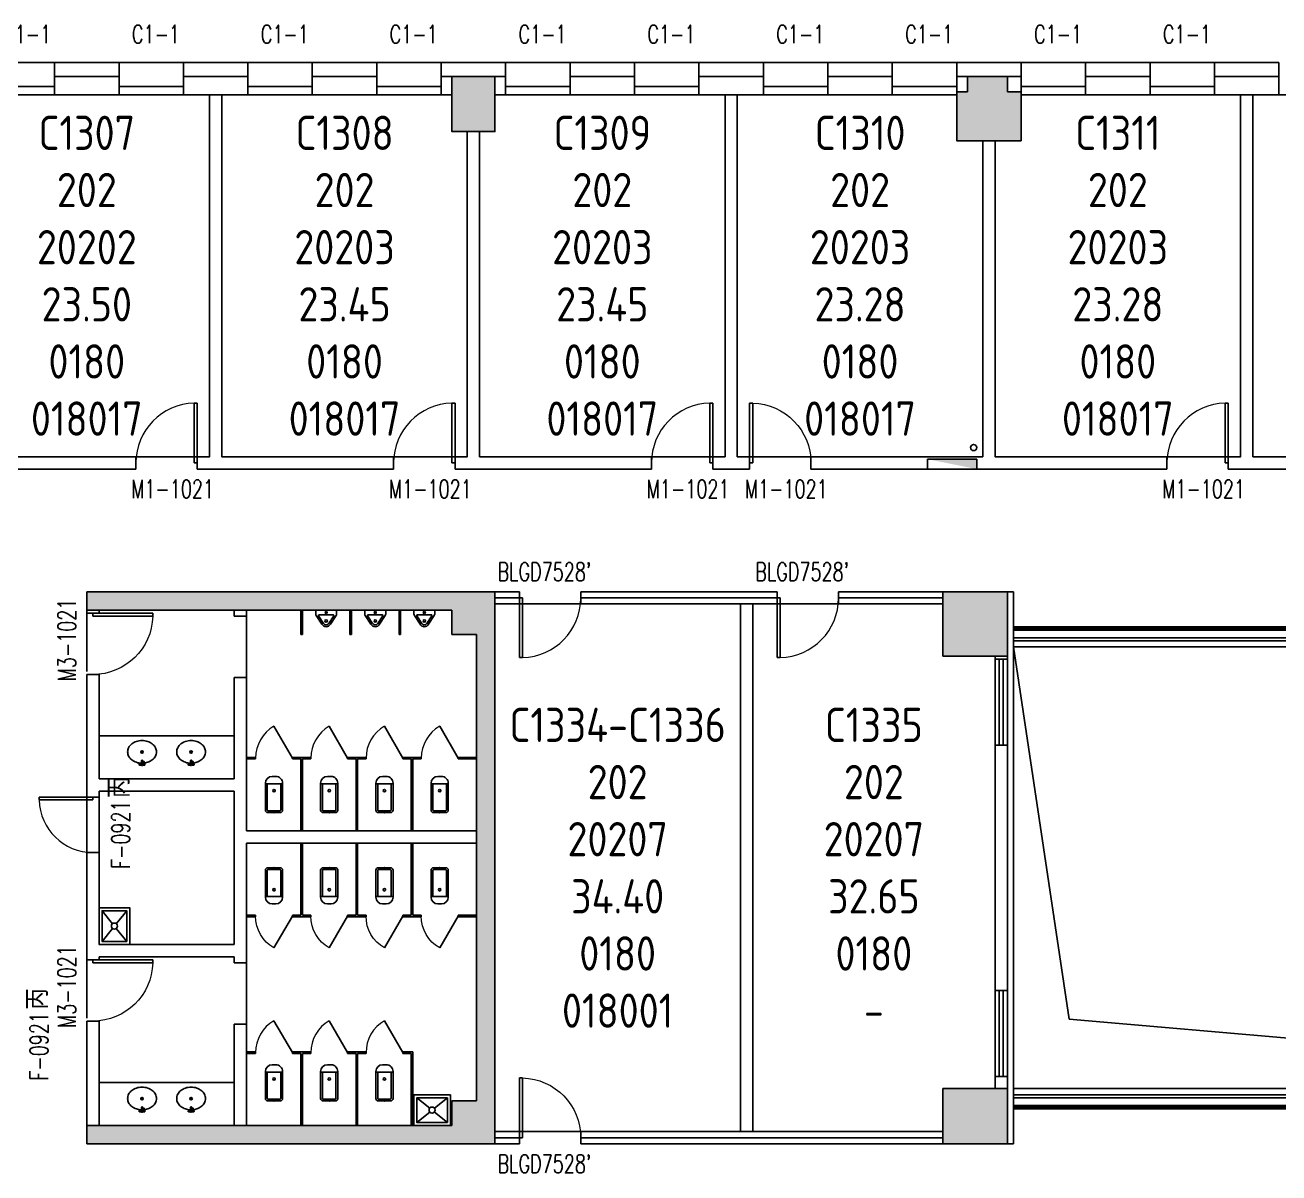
# Model space of a CAD drawing. Extents: x 1914783 to 1990581, y 313528 to 416301.
# Drawn here: x 1942239 to 1962669, y 324391 to 343101 of the extents above; entities that cross this region are included whole.
import ezdxf

# ---------------------------------------------------------------- set-up
doc = ezdxf.new("R2010")
doc.units = 0
doc.header["$LTSCALE"] = 1000
doc.header["$MEASUREMENT"] = 0
doc.linetypes.add('DASH', pattern=[0.35, 0.25, -0.1])
for name, color, linetype in [('body', 30, 'Continuous'), ('RM$', 5, 'Continuous'), ('RM$TXT', 5, 'Continuous'), ('消防', 222, 'Continuous')]:
    doc.layers.add(name, color=color, linetype=linetype)
doc.styles.add('_TCH_WINDOW', font='txt.shx', dxfattribs={"height": 3.5, "bigfont": 'hztxt.shx'})
doc.styles.get("Standard").update_dxf_attribs({"font": 'gbenor.shx', "bigfont": 'gbcbig.shx'})

# ---------------------------------------------------------------- blocks, each defined once
blk = doc.blocks.new('cde')
at = {"layer": '消防'}
blk.add_hatch(color=256, dxfattribs=at).paths.add_polyline_path([(-873426.7166632321, -271674.3896962288), (-874226.7166632321, -271674.3896962288), (-873426.7166632321, -271834.3896962288)])
blk.add_lwpolyline([(-874226.7166632321, -271674.3896962288), (-873426.7166632321, -271674.3896962288), (-873426.7166632321, -271834.3896962288), (-874226.7166632321, -271834.3896962288)], close=True, dxfattribs=at)
blk = doc.blocks.new('$WINLIB2D$00000004')
for p, q in [((-0.5, 0.5), (0.5, 0.5)), ((-0.5, 0.2405796575893152), (0.5, 0.2405796575893152)), ((-0.4999999999999999, -0.5), (0.5, -0.5))]:
    blk.add_line(p, q)
blk = doc.blocks.new('$DorLib2D$00000001')
for p, q in [((0.45, 0.9750000000000001), (0.5000000000000002, 0.9750000000000001)), ((0.45, 0), (0.45, 0.9750000000000001)), ((0.5, 0), (0.5, 0.9750000000000001)), ((0.5, 0), (0.45, 0))]:
    blk.add_line(p, q)
at = {"lineweight": 13}
blk.add_arc((0.475, 0), 0.975, 91.4692835813538, 180, dxfattribs=at)
blk = doc.blocks.new('$TCHSYS$WIN2D')
for p, q in [((-0.5, 0.5), (0.5, 0.5)), ((0.5, 0.1666666666666666), (-0.5, 0.1666666666666666)), ((0.5, -0.1666666666666667), (-0.5, -0.1666666666666667)), ((-0.4999999999999999, -0.5), (0.5, -0.5))]:
    blk.add_line(p, q)
blk = doc.blocks.new('$lvtry$00000221')
for p, q in [((-170, 0, 1.00000000000001e-08), (170, -3.637978807091713e-12, 1.00000000000001e-08)), ((-170, -61.14835470659455, 1.00000000000001e-08), (-170, 0, 1.00000000000001e-08)), ((-161.8924622367413, -88.44343865486735, 1.00000000000001e-08), (-69.28203202271834, -230.5818163137155, 1.00000000000001e-08)), ((-124.1736286101077, -91.45901678963855, 1.00000000000001e-08), (-43.30126991269935, -215.5818163076256, 1.00000000000001e-08)), ((-115.7951361627565, -76, 1.00000000000001e-08), (115.7951365941481, -76, 1.00000000000001e-08)), ((43.301270463322, -215.5818162915166, 1.00000000000001e-08), (124.1736290448607, -91.45901678449081, 1.00000000000001e-08)), ((69.28203258278518, -230.5818162812357, 1.00000000000001e-08), (161.8924622535633, -88.44343926462534, 1.00000000000001e-08)), ((170, -61.14835534217491, 1.00000000000001e-08), (170, -3.637978807091713e-12, 1.00000000000001e-08))]:
    blk.add_line(p, q)
for centre, radius in [((2.156957634724677e-07, -176.9798452330579, 1e-08), 20), ((0, -38, 1.00000000000001e-08), 17.66628609890358)]:
    blk.add_circle(centre, radius)
for centre, radius, start, end in [((-120, -61.14835470659455, 1.00000000000001e-08), 50, 180, 213.0863027744521), ((-115.7951361627565, -86, 1.00000000000001e-08), 10, 90, 213.0863027744521), ((115.7951365941481, -86, 1.00000000000001e-08), 10, 326.9136972608397, 90), ((120, -61.14835534217491, 1.00000000000001e-08), 50, 326.9136972608397, 0), ((2.706583472900093e-07, -190.5818162974756, 1.00000000000001e-08), 80.00000000000118, 210.0000000135458, 330.0000000132417), ((2.706583472900093e-07, -190.5818163002696, 1.00000000000001e-08), 49.99999999860439, 210.0000000102977, 330.00000001059)]:
    blk.add_arc(centre, radius, start, end)
blk.add_point((0, -38, 1.00000000000001e-08))
blk = doc.blocks.new('$lvtry$00000201')
for p, q in [((-139.7834388052433, -40.0000000100008, 1e-08), (-139.7834388052433, -479.6564289897615, 1e-08)), ((-109.7834388052506, -40.0000000100008, 1e-08), (-109.7834388052433, -469.6564289897615, 1e-08)), ((99.78343880524335, -1.000080374069512e-08, 1e-08), (-99.78343880524335, -1.000080374069512e-08, 1e-08)), ((99.78343880524335, -30.0000000100008, 1e-08), (-99.78343880524335, -30.0000000100008, 1e-08)), ((109.7834388052361, -469.6564289897615, 1e-08), (109.7834388052361, -40.0000000100008, 1e-08)), ((139.7834388052361, -479.6564289897615, 1e-08), (139.7834388052433, -40.0000000100008, 1e-08)), ((139.7834388052361, -469.6564289897615, 1e-08), (-139.7834388052433, -469.6564289897615, 1e-08)), ((-29.78343880524335, -589.6564289897615, 1e-08), (29.78343880523607, -589.6564289897615, 1e-08))]:
    blk.add_line(p, q)
blk.add_circle((0, -358.6146012114659, 1e-08), 20)
for centre, radius, start, end in [((-99.78343880524335, -40.0000000100008, 1e-08), 40, 90, 180), ((-99.78343880525063, -40.0000000100008, 1e-08), 10, 90, 180), ((99.78343880523607, -40.0000000100008, 1e-08), 40, 0, 90), ((99.78343880523607, -40.0000000100008, 1e-08), 10, 0, 90), ((-29.78343880524335, -479.6564289897615, 1e-08), 110, 180, 270), ((29.78343880523607, -479.6564289897615, 1e-08), 110, 270, 0)]:
    blk.add_arc(centre, radius, start, end)
blk.add_point((0, 0))
blk = doc.blocks.new('$TCHSYS$APDOOR2D')
blk.add_line((0.5, 0), (9.094947017729283e-16, 0.8660254037844392))
at = {"lineweight": 13}
blk.add_arc((0.5, 0), 1, 120, 180, dxfattribs=at)
blk = doc.blocks.new('$lvtry$00000194')
for p, q in [((-16.69233925083245, -26.52828659578518, 1e-08), (-16.69233925083245, -16.69233926081506, 1e-08)), ((16.69233925080334, -26.52828659578518, 1e-08), (16.69233925080334, -16.69233926081506, 1e-08))]:
    blk.add_line(p, q)
at = {"elevation": 1e-08}
blk.add_lwpolyline([(13.72152649859345, -39.03689486999792, -0.06737355819839203), (92.26126355512679, -53.38288950382048, -0.08815154047699353), (166.1700935788249, -92.90564140197239, -0.1052687078231532), (218.0973696844812, -155.2963535393974, -0.1216849278553274), (235, -223.7203959214821, -0.121684927855334), (218.0973696844885, -292.1444383035814, -0.1052687078231275), (166.1700935788467, -354.5351504409991, -0.08815154047698223), (92.26126355514862, -394.057902339162, -0.07896630954085203), (7.275957614183426e-12, -408.7203959214967, -0.07896630954085819), (-92.26126355513406, -394.0579023391729, -0.08815154047700312), (-166.1700935788322, -354.535150441021, -0.1052687078231533), (-218.0973696844885, -292.144438303596, -0.1216849278553274), (-235, -223.7203959215112, -0.1216849278553497), (-218.0973696844958, -155.2963535394192, -0.1052687078231637), (-166.170093578854, -92.90564140199422, -0.08815154047699322), (-92.26126355514862, -53.38288950383139, -0.05993496726570368), (-22.52397154361825, -39.57398654198914, -0.05993496726570368)], format="xyb", dxfattribs=at)
for centre, radius in [((-7.275957614183426e-12, -221.4316481974711, 1e-08), 20), ((-1.455191522836685e-11, -26.52828659578518, 1e-08), 16.69233925081608), ((-7.275957614183426e-12, -221.4316481974711, 1e-08), 15)]:
    blk.add_circle(centre, radius)
for centre, radius, start, end in [((-40.18135723996966, -17.32147236583114, 1e-08), 10.06450358181337, 106.6095606707905, 258.1648168314234), ((-64.2878101370734, 250.1618107285321, 1e-08), 258.7112282179222, 274.7069152505645, 282.3731635936319), ((-74.62124779871374, -196.6875086797954, 1e-08), 172.5795059260873, 71.36004855192897, 79.18732016849276), ((-28.90521497542795, -63.30408876373258, 1e-08), 6.774339234079719, 155.3439801166094, 308.3224154564381), ((-170.98009125526, 35.25583087861014, 1e-08), 166.2489730946692, 324.8410728659358, 338.1337180303948), ((-170.98009125526, 35.25583087861014, 1e-08), 169.652629299969, 324.8410728659358, 331.3523341770557), ((-28.90521497542795, -63.30408876373258, 1e-08), 3.370683028779979, 155.3439801166094, 308.3224154564381), ((100.4320496943401, -178.0699382033345, 1e-08), 169.6526292999691, 132.31406139628, 138.8253227074418), ((100.4320496943401, -178.0699382033345, 1e-08), 166.2489730946693, 125.5326775435753, 138.8253227074418), ((-12.26054571814893, -42.12725045696425, 1e-08), 10.59940537502004, 201.8923753688994, 261.7740202046142), ((-1.455191522836685e-11, -16.69233926081506, 1e-08), 16.69233925081608, 0, 180), ((-381.0866100194544, -98.94153783039656, 1e-08), 372.2172360846195, 2.398242787226626, 6.762688832811939), ((-1.455191522836685e-11, -79.69124362275761, 1e-08), 9.902517937004529, 201.7836930227817, 338.2163069772183), ((64.28781013704429, 250.1618107285321, 1e-08), 258.7112282179222, 257.626836406368, 265.2930847494355), ((381.0866100194253, -98.94153783036745, 1e-08), 372.2172360846195, 170.1008309111423, 177.6017572127734), ((74.62124779877195, -196.6875086797954, 1e-08), 172.5795059260873, 100.8126798315072, 110.4190736218762), ((40.18135723994055, -17.32147236583114, 1e-08), 10.06450358181337, 281.8351831685765, 73.39043932920947)]:
    blk.add_arc(centre, radius, start, end)
blk.add_point((-1.455191522836685e-11, -16.69233926081506, 1e-08))
blk = doc.blocks.new('$lvtry$00000012')
for p, q in [((-250, -50, 1e-08), (-39.04344047215272, -218.7652476222793, 1e-08)), ((39.04344047215272, -218.7652476222793, 1e-08), (250, -50, 1e-08)), ((-250, -450, 1e-08), (-39.04344047215272, -281.2347523777207, 1e-08)), ((39.04344047215272, -281.2347523777244, 1e-08), (250, -450, 1e-08))]:
    blk.add_line(p, q)
at = {"elevation": 1e-08}
for points in [[(300, -500), (300, 0), (-300, 0), (-300, -500)], [(250, -450), (250, -50), (-250, -50), (-250, -450)]]:
    blk.add_lwpolyline(points, close=True, dxfattribs=at)
blk.add_circle((0, -250, 1e-08), 50)

msp = doc.modelspace()

# ---------------------------------------------------------------- hatches: boundary and pattern name
at = {"layer": 'body'}
for points in [[(1949194.367475122, 341364.4989116406), (1949894.367475122, 341364.4989116406), (1949894.367475156, 342264.5067237625), (1949194.367475156, 342264.5067237625)], [(1957419.367475195, 342014.5223495554), (1957419.367475156, 341214.5223495554), (1958469.367475156, 341214.5223495554), (1958469.367475117, 342014.5223495554), (1958244.367475156, 342014.5223495554), (1958244.367475156, 342264.5223495554), (1957594.367475156, 342264.5067238105), (1957594.367475156, 342014.5223495554)], [(1943244.367475146, 333564.5067239243), (1945844.367475133, 333564.5067239344), (1945844.367475132, 333864.5067239344), (1943244.367475146, 333864.5067239259)], [(1949194.367475135, 333564.5067239473), (1949194.367475135, 333864.5067239473), (1945844.367475132, 333864.5067239344), (1945844.367475133, 333564.5067239344)], [(1949194.367475135, 333164.5028176074), (1949894.367475135, 333164.5028176074), (1949894.367475135, 333864.5067238582), (1949194.367475135, 333864.5067238582)], [(1957194.367475138, 332814.5223495645), (1958244.367475156, 332814.5223495645), (1958244.367475156, 333864.5067238107), (1957194.367475138, 333864.5067238107)], [(1949894.367475135, 333164.5028176074), (1949594.367475155, 333164.5028176074), (1949594.367475155, 329864.5067239995), (1949894.367475155, 329864.5067239995)], [(1949594.367475155, 325564.5028176074), (1949894.367475155, 325564.5028176074), (1949894.367475155, 329864.5067239995), (1949594.367475155, 329864.5067239995)], [(1957194.367475138, 324864.5067238107), (1958244.367475156, 324864.5067238107), (1958244.367475156, 325764.5223495679), (1957194.367475138, 325764.5223495679)], [(1949194.367475135, 324864.5067238582), (1949894.367475135, 324864.5067238582), (1949894.367475135, 325564.5028176074), (1949194.367475135, 325564.5028176074)], [(1945844.367475129, 324864.5067238557), (1945844.367475129, 325164.5067238557), (1943244.367475147, 325164.5067238574), (1943244.367475147, 324864.5067238554)], [(1949194.367475135, 324864.5067238582), (1949194.367475135, 325164.5067238545), (1945844.367475129, 325164.5067238557), (1945844.367475129, 324864.5067238557)]]:
    msp.add_hatch(color=256, dxfattribs=at).paths.add_polyline_path(points)

# ---------------------------------------------------------------- linework, layer by layer
for p, q in [((1943769.367475179, 342489.5067241124), (1942719.367475281, 342489.5067241124)), ((1942719.367475281, 342489.5067241124), (1942719.367475281, 342264.5067241068)), ((1943769.367475179, 342489.5067241124), (1943769.367475179, 342264.5067241068)), ((1945869.367475179, 342489.5067241124), (1944819.367475179, 342489.5067241124)), ((1944819.367475179, 342489.5067241124), (1944819.367475179, 342264.5067241068)), ((1945869.367475179, 342489.5067241124), (1945869.367475179, 342264.5067241068)), ((1947969.367475179, 342489.5067241124), (1946919.367475179, 342489.5067241124)), ((1946919.367475179, 342489.5067241124), (1946919.367475179, 342264.5067241068)), ((1947969.367475179, 342489.5067241124), (1947969.367475179, 342264.5067241068)), ((1949544.367475143, 342489.5067241068), (1949019.367475179, 342489.5067241124)), ((1949019.367475179, 342489.5067241124), (1949019.367475179, 342264.5067241068)), ((1950069.367475281, 342489.5067241144), (1949544.367475143, 342489.5067241068)), ((1950069.367475281, 342489.5067241144), (1950069.367475281, 342264.5067241068)), ((1952169.367475281, 342489.5067241144), (1951119.367475281, 342489.5067241144)), ((1951119.367475281, 342489.5067241144), (1951119.367475281, 342264.5067241068)), ((1952169.367475281, 342489.5067241144), (1952169.367475281, 342264.5067241068)), ((1954269.367475179, 342489.5067241144), (1953219.367475179, 342489.5067241144)), ((1953219.367475179, 342489.5067241144), (1953219.367475179, 342264.5067241068)), ((1954269.367475179, 342489.5067241144), (1954269.367475179, 342264.5067241068)), ((1956369.367475281, 342489.5067241143), (1955319.367475281, 342489.5067241144)), ((1955319.367475281, 342489.5067241144), (1955319.367475281, 342264.5067241068)), ((1956369.367475281, 342489.5067241143), (1956369.367475281, 342264.5067241067)), ((1957944.367475143, 342489.5067241067), (1957419.367475179, 342489.5067241143)), ((1957419.367475179, 342489.5067241143), (1957419.367475179, 342264.5067241067)), ((1958469.367475281, 342489.5067241098), (1957944.367475143, 342489.5067241067)), ((1958469.367475281, 342489.5067241098), (1958469.367475281, 342264.5067241067)), ((1960569.367475179, 342489.5067241098), (1959519.367475281, 342489.5067241098)), ((1959519.367475281, 342489.5067241098), (1959519.367475281, 342264.5067241067)), ((1960569.367475179, 342489.5067241098), (1960569.367475179, 342264.5067241067)), ((1962669.367475179, 342489.5067241097), (1961619.367475179, 342489.5067241098)), ((1961619.367475179, 342489.5067241098), (1961619.367475179, 342264.5067241067)), ((1962669.367475179, 342489.5067241097), (1962669.367475179, 342264.5067241067)), ((1943769.367475179, 342264.5067241124), (1942719.367475281, 342264.5067241124)), ((1942719.367475281, 342264.5067241124), (1942719.367475281, 341964.5067241124)), ((1943769.367475179, 341964.5067241124), (1943769.367475179, 342264.5067241124)), ((1945869.367475179, 342264.5067241124), (1944819.367475179, 342264.5067241124)), ((1944819.367475179, 342264.5067241124), (1944819.367475179, 341964.5067241124)), ((1945869.367475179, 341964.5067241124), (1945869.367475179, 342264.5067241124)), ((1947969.367475179, 342264.5067241124), (1946919.367475179, 342264.5067241124)), ((1946919.367475179, 342264.5067241124), (1946919.367475179, 341964.5067241124)), ((1947969.367475179, 341964.5067241124), (1947969.367475179, 342264.5067241124)), ((1949194.367475068, 342264.506724001), (1949019.367475179, 342264.5067241124)), ((1949019.367475179, 342264.5067241124), (1949019.367475179, 341964.5067241124)), ((1949894.367475156, 342264.5067237625), (1949194.367475156, 342264.5067237625)), ((1949194.367475156, 342264.5067237625), (1949194.367475122, 341364.4989116406)), ((1950069.367475281, 342264.5067240999), (1949894.36747518, 342264.5067240785)), ((1949894.367475122, 341364.4989116406), (1949894.367475156, 342264.5067237625)), ((1950069.367475281, 341964.5067241144), (1950069.367475281, 342264.5067240999)), ((1952169.367475281, 342264.5067240998), (1951119.367475281, 342264.5067240999)), ((1951119.367475281, 342264.5067240999), (1951119.367475281, 341964.5067241144)), ((1952169.367475281, 341964.5067241144), (1952169.367475281, 342264.5067240998)), ((1954269.367475179, 342264.5067240998), (1953219.367475179, 342264.5067240998)), ((1953219.367475179, 342264.5067240998), (1953219.367475179, 341964.5067241144)), ((1954269.367475179, 341964.5067241144), (1954269.367475179, 342264.5067240998)), ((1956369.367475281, 342264.5067240998), (1955319.367475281, 342264.5067240998)), ((1955319.367475281, 342264.5067240998), (1955319.367475281, 341964.5067241144)), ((1956369.367475281, 341964.5067241143), (1956369.367475281, 342264.5067240998)), ((1957594.367475282, 342264.506724089), (1957419.367475179, 342264.5067240998)), ((1957419.367475179, 342264.5067240998), (1957419.367474939, 342014.5223499867)), ((1958244.367475156, 342264.5223495554), (1957594.367475156, 342264.5067238105)), ((1957594.367475156, 342264.5067238105), (1957594.367475156, 342014.5223495554)), ((1958244.367475156, 342014.5223495554), (1958244.367475156, 342264.5223495554)), ((1958469.367475281, 342264.5067241013), (1958244.367475098, 342264.5067240972)), ((1958469.367475319, 342014.5223493319), (1958469.367475281, 342264.5067241013)), ((1960569.367475179, 342264.5067241013), (1959519.367475281, 342264.5067241013)), ((1959519.367475281, 342264.5067241013), (1959519.367475281, 341964.5067241098)), ((1960569.367475179, 341964.5067241098), (1960569.367475179, 342264.5067241013)), ((1962669.367475179, 342264.5067241012), (1961619.367475179, 342264.5067241013)), ((1961619.367475179, 342264.5067241013), (1961619.367475179, 341964.5067241098)), ((1962669.367475179, 341964.5067241097), (1962669.367475179, 342264.5067241012)), ((1957419.367475195, 342014.5223495554), (1957419.367475156, 341214.5223495554)), ((1957594.367475156, 342014.5223495554), (1957419.367475195, 342014.5223495554)), ((1958469.367475117, 342014.5223495554), (1958244.367475156, 342014.5223495554)), ((1958469.367475156, 341214.5223495554), (1958469.367475117, 342014.5223495554)), ((1942719.367475281, 341964.5067241124), (1943769.367475179, 341964.5067241124)), ((1944819.367475179, 341964.5067241124), (1945869.367475179, 341964.5067241124)), ((1945244.367475144, 341964.506724108), (1945244.367475145, 336064.5067241142)), ((1945444.367475144, 341964.506724108), (1945244.367475144, 341964.506724108)), ((1945444.367475144, 341964.506724108), (1945444.367475145, 336064.5067241106)), ((1946919.367475179, 341964.5067241124), (1947969.367475179, 341964.5067241124)), ((1949019.367475179, 341964.5067241124), (1949194.367475057, 341964.5067239807)), ((1949894.367475169, 341964.5067240279), (1950069.367475281, 341964.5067241144)), ((1951119.367475281, 341964.5067241144), (1952169.367475281, 341964.5067241144)), ((1953219.367475179, 341964.5067241144), (1954269.367475179, 341964.5067241144)), ((1953644.367475144, 341964.506724108), (1953644.367475147, 336064.5067240851)), ((1953844.367475144, 341964.506724108), (1953644.367475144, 341964.506724108)), ((1953844.367475144, 341964.506724108), (1953844.367475147, 336064.5067241106)), ((1955319.367475281, 341964.5067241144), (1956369.367475281, 341964.5067241143)), ((1959519.367475281, 341964.5067241098), (1960569.367475179, 341964.5067241098)), ((1961619.367475179, 341964.5067241098), (1962669.367475179, 341964.5067241097)), ((1962044.367475152, 341964.5067241363), (1962044.367475149, 336064.5067241351)), ((1962244.367475152, 341964.5067241363), (1962044.367475152, 341964.5067241363)), ((1962244.367475152, 341964.5067241363), (1962244.36747515, 336064.5067241187)), ((1949194.367475122, 341364.4989116406), (1949894.367475122, 341364.4989116406)), ((1949444.367475144, 341364.4989115951), (1949444.367475146, 336064.5067241106)), ((1949644.367475152, 341364.4989115951), (1949644.367475146, 336064.5067240851)), ((1957419.367475156, 341214.5223495554), (1958469.367475156, 341214.5223495554)), ((1957844.367475154, 341214.5223495629), (1957844.367475146, 336064.5067241106)), ((1958044.367475149, 341214.5223495629), (1958044.367475146, 336064.5067241351)), ((1944044.367475128, 336064.5067241148), (1941244.367475144, 336064.5067241142)), ((1944044.367475128, 335864.5067241142), (1944044.367475128, 336064.5067241148)), ((1945244.367475145, 336064.5067241142), (1945044.367475128, 336064.5067241148)), ((1945044.367475128, 336064.5067241148), (1945044.367475128, 335864.5067241142)), ((1948244.367475128, 336064.5067241148), (1945444.367475145, 336064.5067241106)), ((1948244.367475128, 335864.5067241106), (1948244.367475128, 336064.5067241148)), ((1949444.367475146, 336064.5067241106), (1949244.367475281, 336064.5067241148)), ((1949244.367475281, 336064.5067241148), (1949244.367475281, 335864.5067241106)), ((1952444.367475128, 336064.5067240843), (1949644.367475146, 336064.5067240851)), ((1952444.367475128, 335864.5067241142), (1952444.367475128, 336064.5067240843)), ((1953644.367475147, 336064.5067240851), (1953444.367475128, 336064.5067240843)), ((1953444.367475128, 336064.5067240843), (1953444.367475128, 335864.5067241142)), ((1954044.367475281, 336064.5067240859), (1953844.367475147, 336064.5067241106)), ((1954044.367475281, 335864.5067241106), (1954044.367475281, 336064.5067240859)), ((1957844.367475146, 336064.5067241106), (1955044.367475128, 336064.5067240859)), ((1955044.367475128, 336064.5067240859), (1955044.367475128, 335864.5067241106)), ((1960844.367475128, 336064.5067241133), (1958044.367475146, 336064.5067241351)), ((1960844.367475128, 335864.5067241351), (1960844.367475128, 336064.5067241133)), ((1962044.367475149, 336064.5067241351), (1961844.367475128, 336064.5067241133)), ((1961844.367475128, 336064.5067241133), (1961844.367475128, 335864.5067241351)), ((1965044.367475128, 336064.5067241054), (1962244.36747515, 336064.5067241187)), ((1941044.367475145, 335864.5067241098), (1944044.367475128, 335864.5067241142)), ((1945044.367475128, 335864.5067241142), (1945244.367475144, 335864.5067241098)), ((1945244.367475144, 335864.5067241098), (1948244.367475128, 335864.5067241106)), ((1949244.367475281, 335864.5067241106), (1949444.367475145, 335864.5067241098)), ((1949444.367475145, 335864.5067241098), (1952444.367475128, 335864.5067241142)), ((1953444.367475128, 335864.5067241142), (1953644.367475144, 335864.5067241098)), ((1953644.367475144, 335864.5067241098), (1954044.367475281, 335864.5067241106)), ((1955044.367475128, 335864.5067241106), (1957844.367475145, 335864.5067241098)), ((1957844.367475153, 335864.506724138), (1960844.367475128, 335864.5067241351)), ((1961844.367475128, 335864.5067241351), (1962044.367475152, 335864.506724138)), ((1962044.367475152, 335864.506724138), (1965044.367475128, 335864.5067241478)), ((1943244.367475146, 333864.5067239259), (1945844.367475132, 333864.5067239344)), ((1943244.367475146, 333864.5067239259), (1943244.367475146, 333564.5067239243)), ((1945844.367475132, 333864.5067239344), (1949194.367475131, 333864.5067239489)), ((1949894.367475135, 333864.5067238582), (1949194.367475135, 333864.5067238582)), ((1950294.367475046, 333864.5067241539), (1949894.367475135, 333864.5067241502)), ((1949894.367475135, 333864.5067241502), (1949894.367475134, 333664.5067241502)), ((1949894.367475135, 333164.5028176074), (1949894.367475135, 333864.5067238582)), ((1950294.367475045, 333664.5067241541), (1950294.367475046, 333864.5067241539)), ((1954494.367475046, 333864.5067241319), (1951294.367475046, 333864.5067241486)), ((1951294.367475046, 333864.5067241486), (1951294.367475045, 333664.5067241489)), ((1954494.367475045, 333664.5067241322), (1954494.367475046, 333864.5067241319)), ((1957194.367475213, 333864.5067241217), (1955494.367475046, 333864.5067241268)), ((1955494.367475046, 333864.5067241268), (1955494.367475045, 333664.5067241269)), ((1958244.367475156, 333864.5067238107), (1957194.367475138, 333864.5067238107)), ((1957194.367475138, 333864.5067238107), (1957194.367475138, 332814.5223495645)), ((1958244.367475156, 332814.5223495645), (1958244.367475156, 333864.5067238107)), ((1950294.367475138, 333764.5067241546), (1949894.367475134, 333764.5067241502)), ((1949894.367475134, 333664.5067241502), (1950294.367475045, 333664.5067241541)), ((1954494.367474532, 333764.5067241396), (1951294.367475139, 333764.5067241522)), ((1951294.367475045, 333664.5067241489), (1954494.367475045, 333664.5067241322)), ((1953894.367475167, 329439.5145364418), (1953894.367475176, 333664.5067241323)), ((1953894.367475176, 333664.5067241323), (1954094.367475176, 333664.5067241319)), ((1954094.367475167, 329364.5145364508), (1954094.367475176, 333664.5067241319)), ((1957194.367475213, 333764.5067241178), (1955494.367475185, 333764.5067241352)), ((1955494.367475045, 333664.5067241269), (1957194.367475213, 333664.5067240898)), ((1943244.367475139, 333564.5067239804), (1943244.367475147, 332564.506723918)), ((1943244.367475146, 333564.5067239243), (1945844.367475133, 333564.5067239344)), ((1943244.367475146, 333564.5067239243), (1943244.367475147, 333514.506723918)), ((1943244.367475147, 333514.506723918), (1943444.367475148, 333514.506723918)), ((1943444.367475148, 333514.506723918), (1943444.367475147, 333564.5067239251)), ((1945644.367475132, 333564.5067239329), (1945644.367475133, 333464.5067239279)), ((1945644.367475133, 333464.5067239279), (1945844.367475135, 333464.506723928)), ((1945844.367475135, 333464.506723928), (1945844.367475133, 333564.5067239337)), ((1945844.367475133, 333564.5067239344), (1949194.367475131, 333564.5067239465)), ((1945844.367475139, 333464.5067239261), (1945844.367475134, 332464.5067239804)), ((1946731.867475146, 333564.5067239538), (1946731.867475146, 333164.5067239538)), ((1946756.867475146, 333564.5067239538), (1946731.867475146, 333564.5067239538)), ((1946756.867475146, 333564.5067239538), (1946756.867475146, 333164.5067239538)), ((1947531.867475146, 333564.5067239538), (1947531.867475146, 333164.5067239538)), ((1947556.867475146, 333564.5067239538), (1947531.867475146, 333564.5067239538)), ((1947556.867475146, 333564.5067239538), (1947556.867475146, 333164.5067239538)), ((1948331.867475146, 333564.5067239538), (1948331.867475146, 333164.5067239538)), ((1948356.867475146, 333564.5067239538), (1948331.867475146, 333564.5067239538)), ((1948356.867475146, 333564.5067239538), (1948356.867475146, 333164.5067239538)), ((1949194.367475131, 333564.5067239468), (1949194.367475135, 333164.5028176074)), ((1946756.867475146, 333164.5067239538), (1946731.867475146, 333164.5067239538)), ((1947556.867475146, 333164.5067239538), (1947531.867475146, 333164.5067239538)), ((1948356.867475146, 333164.5067239538), (1948331.867475146, 333164.5067239538)), ((1949194.367475135, 333164.5028176074), (1949594.367475155, 333164.5028176026)), ((1949594.367475155, 329864.5067239995), (1949594.367475156, 333164.5028176025)), ((1949894.367475155, 329864.5067239995), (1949894.367475157, 333164.5028176025)), ((1958345.986110511, 333114.5028165729), (1972344.367475166, 333114.5028177663)), ((1958345.986110511, 333064.502816573), (1972344.367475171, 333064.5028177663)), ((1958345.986110511, 332964.5028165729), (1972344.367475179, 332964.5028177663)), ((1958345.986110511, 332964.502816573), (1959249.289919875, 326896.889485043)), ((1957194.367475138, 332814.5223495645), (1958244.367475156, 332814.5223495645)), ((1958044.367475104, 332814.5223496083), (1958044.367475093, 332764.5223495484)), ((1958044.367475093, 332764.5223495484), (1958244.367475102, 332764.5223495484)), ((1958244.367475102, 332764.5223495484), (1958244.367475055, 332814.5223496083)), ((1943444.367475148, 332514.5067239085), (1943244.367475147, 332514.5067239085)), ((1943244.367475147, 332514.5067239085), (1943244.367475146, 330714.5067240061)), ((1943444.367475147, 330814.5067240064), (1943444.367475148, 332514.5067239085)), ((1945844.367475134, 332464.5067239184), (1945644.367475132, 332464.5067239184)), ((1945644.367475132, 332464.5067239184), (1945644.367475132, 331151.5067239808)), ((1945844.367475132, 331151.5067239808), (1945844.367475134, 332464.5067239184)), ((1943444.367475132, 331514.5067239988), (1945644.367475136, 331514.5067239988)), ((1958044.367475093, 331364.5223495484), (1958044.367475093, 327364.5067240905)), ((1958244.367475102, 331364.5223495484), (1958044.367475093, 331364.5223495484)), ((1958244.367475102, 327364.5067240905), (1958244.367475102, 331364.5223495484)), ((1945644.367475132, 331151.5067239808), (1945644.367475123, 330814.5067240031)), ((1945994.367475098, 331164.00672398), (1945844.367475133, 331164.0067239801)), ((1945844.367475132, 331151.5067239808), (1945844.367475132, 330714.5067240024)), ((1945844.367475133, 331139.0067239801), (1945994.367475098, 331139.0067239778)), ((1945994.367475098, 331139.0067239778), (1945994.367475098, 331164.00672398)), ((1946744.367475121, 331164.0067239798), (1946594.367475098, 331164.0067239798)), ((1946594.367475098, 331164.0067239798), (1946594.367475098, 331139.0067239772)), ((1946594.367475098, 331139.0067239772), (1946731.867475117, 331139.0067239792)), ((1946731.867475121, 329964.5067239798), (1946731.867475117, 331139.0067239792)), ((1946894.367475175, 331164.006723962), (1946744.367475138, 331164.0067239642)), ((1946756.867475121, 329964.5067239798), (1946756.867475117, 331139.0067239621)), ((1946756.867475117, 331139.0067239621), (1946894.367475175, 331139.0067239628)), ((1946894.367475175, 331139.0067239628), (1946894.367475175, 331164.006723962)), ((1947644.367475138, 331164.0067239633), (1947494.367475175, 331164.0067239614)), ((1947494.367475175, 331164.0067239614), (1947494.367475175, 331139.0067239622)), ((1947494.367475175, 331139.0067239622), (1947631.867475137, 331139.0067239613)), ((1947631.867475138, 329964.5067239633), (1947631.867475137, 331139.0067239613)), ((1947794.367475175, 331164.0067239696), (1947644.36747515, 331164.0067239738)), ((1947656.867475138, 329964.5067239633), (1947656.867475137, 331139.0067239782)), ((1947656.867475137, 331139.0067239782), (1947794.367475175, 331139.0067239737)), ((1947794.367475175, 331139.0067239737), (1947794.367475175, 331164.0067239696)), ((1948544.36747515, 331164.0067239729), (1948394.367475098, 331164.006723969)), ((1948394.367475098, 331164.006723969), (1948394.367475098, 331139.0067239731)), ((1948394.367475098, 331139.0067239731), (1948531.867475149, 331139.0067239773)), ((1948531.86747515, 329964.5067239729), (1948531.867475149, 331139.0067239773)), ((1948694.367475098, 331164.0067239781), (1948544.367475156, 331164.0067239789)), ((1948556.86747515, 329964.5067239729), (1948556.867475149, 331139.0067239783)), ((1948556.867475149, 331139.0067239783), (1948694.367475098, 331139.0067239794)), ((1948694.367475098, 331139.0067239794), (1948694.367475098, 331164.0067239781)), ((1949594.367475155, 331164.0067239779), (1949294.367475175, 331164.0067239776)), ((1949294.367475175, 331164.0067239776), (1949294.367475175, 331139.0067239791)), ((1949294.367475175, 331139.0067239791), (1949594.367475155, 331139.0067239779)), ((1949594.367475155, 331139.0067239779), (1949594.367475155, 331164.0067239779)), ((1943444.367475147, 330814.5067240064), (1945644.367475123, 330814.5067240031)), ((1943244.367475146, 330714.5067240061), (1943244.367475147, 330514.5067239847)), ((1943244.367475139, 330614.506724059), (1943244.367475147, 329614.5067239966)), ((1943444.367475147, 330614.5067240036), (1945644.367475124, 330614.5067240003)), ((1943444.367475146, 330514.5067239848), (1943444.367475147, 330614.5067240036)), ((1945644.367475124, 330614.5067240003), (1945644.367475132, 329864.5067240025)), ((1945844.367475132, 330714.5067240024), (1945844.367475133, 329964.5067240013)), ((1943244.367475147, 330514.5067239847), (1943444.367475146, 330514.5067239848)), ((1943444.367475146, 330514.5067239848), (1943444.367475146, 329614.5067239943)), ((1945844.367475133, 329964.5067240013), (1949594.367475156, 329964.5067239985)), ((1946731.867475121, 329964.5067239798), (1946756.867475121, 329964.5067239798)), ((1947631.867475138, 329964.5067239633), (1947656.867475138, 329964.5067239633)), ((1948531.86747515, 329964.5067239729), (1948556.86747515, 329964.5067239729)), ((1945644.367475132, 329864.5067240025), (1945644.367475131, 328577.5067239457)), ((1945844.367475127, 329764.5067240025), (1949594.367475156, 329764.5067239996)), ((1945844.367475127, 329764.5067240025), (1945844.367475131, 328577.5067239456)), ((1946731.867475121, 329764.5067239465), (1946731.867475117, 328590.00672395)), ((1946756.867475121, 329764.5067239465), (1946731.867475121, 329764.5067239465)), ((1946756.867475121, 329764.5067239465), (1946756.867475117, 328590.0067239586)), ((1947631.867475138, 329764.5067239631), (1947631.867475137, 328590.0067239595)), ((1947656.867475138, 329764.5067239631), (1947631.867475138, 329764.5067239631)), ((1947656.867475138, 329764.5067239631), (1947656.867475137, 328590.006723951)), ((1948531.86747515, 329764.5067239535), (1948531.867475149, 328590.006723952)), ((1948556.86747515, 329764.5067239535), (1948531.86747515, 329764.5067239535)), ((1948556.86747515, 329764.5067239535), (1948556.867475149, 328590.006723947)), ((1949594.367475156, 325564.5028176027), (1949594.367475155, 329864.5067239995)), ((1949894.367475154, 325564.5028176027), (1949894.367475155, 329864.5067239995)), ((1943444.367475146, 329614.5067239943), (1943244.367475147, 329614.5067239943)), ((1943244.367475147, 329614.5067239943), (1943244.367475146, 328014.5067240061)), ((1943444.367475147, 328114.5067240057), (1943444.367475146, 329614.5067239943)), ((1949894.367475155, 329289.5145364512), (1949894.367475155, 329439.5145364512)), ((1953894.367475152, 325064.5067241116), (1953894.367475167, 329439.5145364418)), ((1954094.367475145, 325064.5067241117), (1954094.367475167, 329364.5145364508)), ((1945644.367475131, 328577.5067239457), (1945644.367475125, 328114.5067240024)), ((1945994.367475131, 328590.0067239458), (1945844.367475132, 328590.0067239492)), ((1945844.367475131, 328577.5067239456), (1945844.367475131, 328014.5067240024)), ((1945844.367475132, 328565.0067239492), (1945994.367475132, 328565.0067239461)), ((1945994.367475132, 328565.0067239461), (1945994.367475131, 328590.0067239458)), ((1946731.867475117, 328590.00672395), (1946594.367475131, 328590.0067239464)), ((1946594.367475131, 328590.0067239464), (1946594.367475132, 328565.0067239443)), ((1946594.367475132, 328565.0067239443), (1946744.367475121, 328565.0067239465)), ((1946744.367475138, 328565.0067239621), (1946894.367475132, 328565.0067239587)), ((1946894.367475131, 328590.0067239591), (1946756.867475117, 328590.0067239586)), ((1946894.367475132, 328565.0067239587), (1946894.367475131, 328590.0067239591)), ((1947631.867475137, 328590.0067239595), (1947494.367475131, 328590.0067239597)), ((1947494.367475131, 328590.0067239597), (1947494.367475132, 328565.0067239593)), ((1947494.367475132, 328565.0067239593), (1947644.367475138, 328565.0067239631)), ((1947644.36747515, 328565.0067239526), (1947794.367475132, 328565.0067239596)), ((1947794.367475131, 328590.0067239487), (1947656.867475137, 328590.006723951)), ((1947794.367475132, 328565.0067239596), (1947794.367475131, 328590.0067239487)), ((1948531.867475149, 328590.006723952), (1948394.367475131, 328590.0067239493)), ((1948394.367475131, 328590.0067239493), (1948394.367475132, 328565.0067239603)), ((1948394.367475132, 328565.0067239603), (1948544.36747515, 328565.0067239535)), ((1948544.367475156, 328565.0067239475), (1948694.367475132, 328565.0067239471)), ((1948694.367475131, 328590.0067239537), (1948556.867475149, 328590.006723947)), ((1948694.367475132, 328565.0067239471), (1948694.367475131, 328590.0067239537)), ((1949594.367475155, 328590.0067239485), (1949294.367475208, 328590.0067239546)), ((1949294.367475208, 328590.0067239546), (1949294.367475208, 328565.0067239477)), ((1949294.367475208, 328565.0067239477), (1949594.367475155, 328565.0067239485)), ((1949594.367475155, 328565.0067239485), (1949594.367475155, 328590.0067239485)), ((1943244.367475135, 328064.5067239804), (1943244.367475135, 327164.5067240567)), ((1943244.367475146, 328014.5067240061), (1943244.367475147, 327864.5067239847)), ((1943244.367475131, 327914.5067240551), (1943244.367475138, 326914.5067239927)), ((1943444.367475147, 328114.5067240057), (1945644.367475125, 328114.5067240024)), ((1943444.367475145, 327914.506724006), (1945644.367475127, 327914.5067240028)), ((1943444.367475143, 327864.5067239847), (1943444.367475145, 327914.506724006)), ((1945644.367475127, 327914.5067240028), (1945644.367475129, 327814.5067239955)), ((1945844.36747513, 327814.5067239954), (1945844.367475131, 328014.5067240024)), ((1943244.367475147, 327864.5067239847), (1943444.367475143, 327864.5067239847)), ((1945644.367475129, 327814.5067239955), (1945844.36747513, 327814.5067239954)), ((1945844.367475118, 327814.5067239807), (1945844.367475117, 326814.5067240029)), ((1958044.367475093, 327364.5067240905), (1958244.367475102, 327364.5067240905)), ((1959249.289919875, 326896.889485043), (1972344.367475145, 325764.502817902)), ((1943444.367475143, 326864.5067239847), (1943244.367475147, 326864.5067239848)), ((1943244.367475147, 326864.5067239848), (1943244.367475147, 325164.5067238574)), ((1943444.367475145, 325164.5067238574), (1943444.367475143, 326864.5067239847)), ((1945844.367475129, 326814.5067239954), (1945644.36747513, 326814.5067239956)), ((1945644.36747513, 326814.5067239956), (1945644.36747513, 326351.5067238685)), ((1945844.36747513, 326351.5067238685), (1945844.367475129, 326814.5067239954)), ((1945644.36747513, 326351.5067238686), (1945644.367475128, 325164.506723857)), ((1945994.367475169, 326364.0067238661), (1945844.367475132, 326364.0067238699)), ((1945844.36747513, 326351.5067238685), (1945844.367475132, 325164.5067238569)), ((1945844.367475132, 326339.0067238699), (1945994.367475169, 326339.0067238638)), ((1945994.367475169, 326339.0067238638), (1945994.367475169, 326364.0067238661)), ((1946744.367475122, 326364.0067238676), (1946594.367475093, 326364.0067238645)), ((1946594.367475093, 326364.0067238645), (1946594.367475093, 326339.0067238631)), ((1946594.367475093, 326339.0067238631), (1946731.867475124, 326339.006723869)), ((1946731.867475122, 325164.5067238676), (1946731.867475124, 326339.006723869)), ((1946894.367475093, 326364.0067238518), (1946744.36747514, 326364.006723852)), ((1946756.867475122, 325164.5067238676), (1946756.867475124, 326339.006723852)), ((1946756.867475124, 326339.006723852), (1946894.367475093, 326339.0067238552)), ((1946894.367475093, 326339.0067238552), (1946894.367475093, 326364.0067238518)), ((1947644.36747514, 326364.0067238511), (1947494.367475093, 326364.0067238512)), ((1947494.367475093, 326364.0067238512), (1947494.367475093, 326339.0067238545)), ((1947494.367475093, 326339.0067238545), (1947631.867475143, 326339.006723851)), ((1947631.86747514, 325164.5067238511), (1947631.867475143, 326339.006723851)), ((1947794.367475169, 326364.0067238589), (1947644.367475151, 326364.0067238616)), ((1947656.86747514, 325164.5067238511), (1947656.867475143, 326339.006723868)), ((1947656.867475143, 326339.006723868), (1947794.367475169, 326339.0067238681)), ((1947794.367475169, 326339.0067238681), (1947794.367475169, 326364.0067238589)), ((1948556.867475149, 326364.0067238586), (1948394.367475093, 326364.006723857)), ((1948394.367475093, 326364.006723857), (1948394.367475093, 326339.0067238675)), ((1948394.367475093, 326339.0067238675), (1948531.867475149, 326339.0067238671)), ((1948531.867475151, 325164.5067238606), (1948531.867475149, 326339.0067238671)), ((1948556.867475151, 325164.5067238606), (1948556.867475149, 326364.0067238586)), ((1958244.367475102, 325964.5067242432), (1958044.367475093, 325964.5067242432)), ((1958044.367475093, 325964.5067242432), (1958044.367475417, 325764.5223495371)), ((1958244.367475281, 325764.5223495371), (1958244.367475102, 325964.5067242432)), ((1943444.367475136, 325864.5067238527), (1945644.36747514, 325864.5067238527)), ((1958244.367475156, 325764.5223495679), (1957194.367475138, 325764.5223495679)), ((1957194.367475138, 325764.5223495679), (1957194.367475138, 324864.5067238107)), ((1958244.367475156, 324864.5067238107), (1958244.367475156, 325764.5223495679)), ((1958345.986110511, 325764.5028167086), (1972344.367475181, 325764.502817902)), ((1958345.986110511, 325664.5028167086), (1972344.36747519, 325664.502817902)), ((1949594.367475156, 325564.5028176026), (1949194.367475135, 325564.5028176074)), ((1949194.367475135, 325564.5028176074), (1949194.367475139, 325164.5067238542)), ((1949894.367475135, 324864.5067238582), (1949894.367475135, 325564.5028176074)), ((1958345.986110511, 325614.5028167086), (1972344.367475194, 325614.502817902)), ((1945844.367475129, 325164.5067238557), (1943244.367475147, 325164.5067238574)), ((1943244.367475147, 324864.5067238554), (1943244.367475147, 325164.5067238574)), ((1949194.367475139, 325164.5067238554), (1945844.367475129, 325164.5067238557)), ((1946731.867475122, 325164.5067238676), (1946756.867475122, 325164.5067238676)), ((1947631.86747514, 325164.5067238511), (1947656.86747514, 325164.5067238511)), ((1948531.867475151, 325164.5067238606), (1948556.867475151, 325164.5067238606)), ((1950294.367475091, 325064.5067240771), (1949894.367475135, 325064.5067241049)), ((1949894.367475135, 325064.5067241049), (1949894.367475135, 324864.5067241049)), ((1950294.367475091, 324864.5067241088), (1950294.367475091, 325064.5067240771)), ((1953894.367475158, 325064.5067241064), (1951294.367475091, 325064.5067240775)), ((1951294.367475091, 325064.5067240775), (1951294.367475091, 324864.5067241092)), ((1953894.367475158, 325064.5067241064), (1957194.36747519, 325064.5067241128)), ((1945844.367475129, 324864.5067238557), (1943244.367475147, 324864.5067238554)), ((1949194.367475139, 324864.5067238534), (1945844.367475129, 324864.5067238557)), ((1949194.367475135, 324864.5067238582), (1949894.367475135, 324864.5067238582)), ((1949894.367475135, 324964.5067241049), (1950294.367475528, 324964.5067241082)), ((1949894.367475135, 324864.5067241049), (1950294.367475091, 324864.5067241088)), ((1951294.367475034, 324964.5067241085), (1953894.367475158, 324964.5067241064)), ((1951294.367475091, 324864.5067241092), (1953894.367475158, 324864.5067241064)), ((1953894.367475158, 324964.5067241064), (1957194.36747519, 324964.506724128)), ((1953894.367475158, 324864.5067241064), (1957194.36747519, 324864.5067240821)), ((1957194.367475138, 324864.5067238107), (1958244.367475156, 324864.5067238107))]:
    msp.add_line(p, q, dxfattribs=at)
at = {"layer": 'body', "linetype": 'DASH'}
for p, q in [((1945844.367475132, 333464.5067239261), (1945644.367475132, 333464.5067239261)), ((1945644.367475132, 332464.5067239261), (1945844.367475132, 332464.5067239261)), ((1945844.367475131, 327814.5067240029), (1945644.367475131, 327814.506724003)), ((1945644.36747513, 326814.506724003), (1945844.36747513, 326814.5067240029))]:
    msp.add_line(p, q, dxfattribs=at)
at = {"layer": 'RM$'}
for points in [[(1941244.852557054, 341564.4989984185), (1941494.369203788, 341564.4989984526), (1941494.369203815, 341964.5068110034), (1945244.369203833, 341964.5068110006), (1945244.369203802, 336064.5068110049), (1941244.366998095, 336064.5068110049)], [(1945444.369203833, 341964.5068110006), (1945444.369203835, 336064.5068110073), (1949444.852557052, 336064.5068110073), (1949444.369203809, 341364.4989984903), (1949194.369203854, 341364.4989984903), (1949194.369203801, 341964.5068110176)], [(1949644.369203858, 341364.4989984903), (1949894.369203852, 341364.4989984903), (1949894.369203782, 341964.5068109987), (1953644.369203832, 341964.5068110026), (1953644.369203832, 336064.5068110049), (1949644.852557052, 336064.5068110049)], [(1953844.369203832, 341964.506811001), (1953844.369203856, 336064.506811007), (1957844.369203779, 336064.506811007), (1957844.369203787, 341214.5224366816), (1957419.369203788, 341214.522436674), (1957419.369203047, 341964.5068110024)], [(1958044.369203776, 341214.522436674), (1958469.369203788, 341214.522436674), (1958469.3692039, 341964.5068109756), (1962044.369203772, 341964.5068109756), (1962044.369203767, 336064.5068110502), (1958044.369203766, 336064.5068110502)], [(1966244.369203772, 341964.5068109793), (1966244.369203788, 336064.5068110629), (1962244.369203787, 336064.5068110629), (1962244.369203787, 341964.5068109793)], [(1949894.369203768, 333664.5068112688), (1953894.369203809, 333664.506811251), (1953894.3692038, 325064.5067240794), (1949894.369203788, 325064.5067240889)], [(1954094.369203809, 333664.5068112506), (1957194.369203846, 333664.5068112084), (1957194.369203771, 332814.5224366831), (1958044.369203722, 332814.5224366831), (1958044.36920405, 325764.5224366557), (1957194.369203771, 325764.5224366865), (1957194.369203822, 325064.5068112314), (1954094.369203778, 325064.5068112303)]]:
    msp.add_lwpolyline(points, close=True, dxfattribs=at)
at = {"layer": '消防'}
for p, q in [((1958345.986110511, 333864.5067231361), (1958245.986110511, 333864.5067231361)), ((1958345.986110511, 333864.5067231361), (1958345.986110511, 324864.5067231361)), ((1958345.986110511, 324864.5067231361), (1958245.986110511, 324864.5067231361))]:
    msp.add_line(p, q, dxfattribs=at)
at = {"layer": '消防', "const_width": 80}
for points in [[(1958345.986110511, 333264.502816573), (1972344.367475138, 333264.5028177663)], [(1958345.986110511, 325464.5028167086), (1972344.367475207, 325464.502817902)]]:
    msp.add_lwpolyline(points, dxfattribs=at)
at = {"layer": '消防', "linetype": 'Continuous'}
msp.add_circle((1957694.367467584, 336214.4989109492), 50, dxfattribs=at)

# ---------------------------------------------------------------- block references
at = {"layer": 'body'}
ref = msp.add_blockref('$WINLIB2D$00000004', (1942194.367475281, 342227.0067241068), dxfattribs=dict(at, xscale=1050, yscale=525, zscale=1050, rotation=180))
ref.add_attrib('A', 'C1-1', (1941879.36747528, 342803.2567241071), dxfattribs={"height": 297.5, "style": '_TCH_WINDOW', "width": 0.7058823529411765})
ref = msp.add_blockref('$WINLIB2D$00000004', (1944294.367475203, 342227.0067241068), dxfattribs=dict(at, xscale=1050, yscale=525, zscale=1050, rotation=180))
ref.add_attrib('A', 'C1-1', (1943979.367475203, 342803.2567241071), dxfattribs={"height": 297.5, "style": '_TCH_WINDOW', "width": 0.7058823529411765})
ref = msp.add_blockref('$WINLIB2D$00000004', (1946394.367475203, 342227.0067241068), dxfattribs=dict(at, xscale=1050, yscale=525, zscale=1050, rotation=180))
ref.add_attrib('A', 'C1-1', (1946079.367475203, 342803.2567241121), dxfattribs={"height": 297.5, "style": '_TCH_WINDOW', "width": 0.7058823529411765})
ref = msp.add_blockref('$WINLIB2D$00000004', (1948494.367475205, 342227.0067241068), dxfattribs=dict(at, xscale=1050, yscale=525, zscale=1050, rotation=180))
ref.add_attrib('A', 'C1-1', (1948179.367475203, 342803.2567241071), dxfattribs={"height": 297.5, "style": '_TCH_WINDOW', "width": 0.7058823529411765})
ref = msp.add_blockref('$WINLIB2D$00000004', (1950594.367475279, 342227.0067241068), dxfattribs=dict(at, xscale=1050, yscale=525, zscale=1050, rotation=179.9999999999992))
ref.add_attrib('A', 'C1-1', (1950279.36747528, 342803.2567241071), dxfattribs={"height": 297.5, "rotation": 359.9999999999992, "style": '_TCH_WINDOW', "width": 0.7058823529411765})
ref = msp.add_blockref('$WINLIB2D$00000004', (1952694.367475202, 342227.0067241068), dxfattribs=dict(at, xscale=1050, yscale=525, zscale=1050, rotation=179.9999999999992))
ref.add_attrib('A', 'C1-1', (1952379.367475203, 342803.2567241071), dxfattribs={"height": 297.5, "rotation": 359.9999999999992, "style": '_TCH_WINDOW', "width": 0.7058823529411765})
ref = msp.add_blockref('$WINLIB2D$00000004', (1954794.367475202, 342227.0067241068), dxfattribs=dict(at, xscale=1050, yscale=525, zscale=1050, rotation=179.9999999999992))
ref.add_attrib('A', 'C1-1', (1954479.367475203, 342803.2567241121), dxfattribs={"height": 297.5, "rotation": 359.9999999999992, "style": '_TCH_WINDOW', "width": 0.7058823529411765})
ref = msp.add_blockref('$WINLIB2D$00000004', (1956894.367475202, 342227.0067241067), dxfattribs=dict(at, xscale=1050, yscale=525, zscale=1050, rotation=179.9999999999992))
ref.add_attrib('A', 'C1-1', (1956579.367475203, 342803.2567241071), dxfattribs={"height": 297.5, "rotation": 359.9999999999992, "style": '_TCH_WINDOW', "width": 0.7058823529411765})
ref = msp.add_blockref('$WINLIB2D$00000004', (1958994.36747528, 342227.0067241067), dxfattribs=dict(at, xscale=1050, yscale=525, zscale=1050, rotation=179.9999999999991))
ref.add_attrib('A', 'C1-1', (1958679.36747528, 342803.2567241071), dxfattribs={"height": 297.5, "rotation": 359.9999999999991, "style": '_TCH_WINDOW', "width": 0.7058823529411765})
ref = msp.add_blockref('$WINLIB2D$00000004', (1961094.367475202, 342227.0067241067), dxfattribs=dict(at, xscale=1050, yscale=525, zscale=1050, rotation=179.9999999999991))
ref.add_attrib('A', 'C1-1', (1960779.367475203, 342803.2567241071), dxfattribs={"height": 297.5, "rotation": 359.9999999999991, "style": '_TCH_WINDOW', "width": 0.7058823529411765})
ref = msp.add_blockref('$DorLib2D$00000001', (1944544.367475143, 335964.5067241098), dxfattribs=dict(at, xscale=-1000, yscale=-1000, zscale=-1000, rotation=180))
ref.add_attrib('A', 'M1-1021', (1943966.867475144, 335390.7567245907), dxfattribs={"height": 297.5, "style": '_TCH_WINDOW', "width": 0.7058823529411765})
ref = msp.add_blockref('$DorLib2D$00000001', (1948744.367475149, 335964.5067241098), dxfattribs=dict(at, xscale=-1000, yscale=-1000, zscale=-1000, rotation=180))
ref.add_attrib('A', 'M1-1021', (1948166.867475149, 335390.7567245907), dxfattribs={"height": 297.5, "style": '_TCH_WINDOW', "width": 0.7058823529411765})
ref = msp.add_blockref('$DorLib2D$00000001', (1952944.367475151, 335964.5067241098), dxfattribs=dict(at, xscale=-1000, yscale=-1000, zscale=-1000, rotation=180))
ref.add_attrib('A', 'M1-1021', (1952366.86747515, 335390.7567245914), dxfattribs={"height": 297.5, "style": '_TCH_WINDOW', "width": 0.7058823529411765})
ref = msp.add_blockref('$DorLib2D$00000001', (1954544.36747515, 335964.5067241098), dxfattribs=dict(at, xscale=1000, yscale=-1000, zscale=1000, rotation=180))
ref.add_attrib('A', 'M1-1021', (1953966.86747515, 335390.7567245914), dxfattribs={"height": 297.5, "style": '_TCH_WINDOW', "width": 0.7058823529411765})
ref = msp.add_blockref('$DorLib2D$00000001', (1961344.367475152, 335964.506724138), dxfattribs=dict(at, xscale=-1000, yscale=-1000, zscale=-1000, rotation=180))
ref.add_attrib('A', 'M1-1021', (1960766.867475152, 335390.7567245914), dxfattribs={"height": 297.5, "style": '_TCH_WINDOW', "width": 0.7058823529411765})
ref = msp.add_blockref('$DorLib2D$00000001', (1950794.367475086, 333764.5067241454), dxfattribs=dict(at, xscale=1000, yscale=1000, zscale=1000, rotation=179.9999999997009))
ref.add_attrib('A', "BLGD7528'", (1949936.867475087, 334040.7489092185), dxfattribs={"height": 297.5, "rotation": 359.9999999997009, "style": '_TCH_WINDOW', "width": 0.7058823529411765})
ref = msp.add_blockref('$DorLib2D$00000001', (1954994.367475086, 333764.5067241236), dxfattribs=dict(at, xscale=1000, yscale=1000, zscale=1000, rotation=179.9999999997009))
ref.add_attrib('A', "BLGD7528'", (1954136.867475087, 334040.7489092204), dxfattribs={"height": 297.5, "rotation": 359.9999999997009, "style": '_TCH_WINDOW', "width": 0.7058823529411765})
ref = msp.add_blockref('$DorLib2D$00000001', (1943344.367475146, 333014.5067239148), dxfattribs=dict(at, xscale=1000, yscale=-1000, zscale=1000, rotation=90))
ref.add_attrib('A', 'M3-1021', (1943068.117475146, 332402.006723915), dxfattribs={"height": 297.5, "rotation": 90, "style": '_TCH_WINDOW', "width": 0.7058823529411765})
for name, p, yscale, rotation in [('$lvtry$00000221', (1947144.367475146, 333564.5067239549, -1.00000000000001e-08), -0.9999999999999998, 180.0000000000001), ('$lvtry$00000221', (1947944.367475146, 333564.5067239549, -1.00000000000001e-08), -0.9999999999999998, 180.0000000000001), ('$lvtry$00000221', (1948744.367475146, 333564.5067239549, -1.00000000000001e-08), -0.9999999999999998, 180.0000000000001), ('$lvtry$00000012', (1943444.367475146, 328414.5067240057, -1e-08), -1, 270.0000000002892)]:
    msp.add_blockref(name, p, dxfattribs=dict(at, yscale=yscale, rotation=rotation))
for name, p, xscale, yscale, zscale, rotation in [('$TCHSYS$WIN2D', (1958144.367475089, 332064.5223495035), 1400, 200, 1400, 270), ('$DorLib2D$00000001', (1943344.367475146, 330064.5067239888), 900, 900, 900, 90), ('$TCHSYS$WIN2D', (1958144.367475089, 326664.506724166), -1400, 200, -1400, 270)]:
    msp.add_blockref(name, p, dxfattribs=dict(at, xscale=xscale, yscale=yscale, zscale=zscale, rotation=rotation))
at = {"layer": 'body', "xscale": 600, "zscale": 25}
for p, yscale in [((1946294.367475121, 331151.5067239803), 600), ((1947194.367475138, 331151.5067239638), 600), ((1948094.36747515, 331151.5067239733), 600), ((1948994.367475156, 331151.5067239784), 600), ((1946294.367475121, 328577.5067239461), -600), ((1947194.367475138, 328577.5067239626), -600), ((1948094.36747515, 328577.5067239531), -600), ((1948994.367475156, 328577.5067239479), -600), ((1946294.367475122, 326351.5067238681), 600), ((1947194.36747514, 326351.5067238515), 600), ((1948094.367475151, 326351.5067238611), 600)]:
    msp.add_blockref('$TCHSYS$APDOOR2D', p, dxfattribs=dict(at, yscale=yscale))
at = {"layer": 'body', "rotation": 179.9999999995998}
for p in [(1944144.367475223, 331030.1647298948, -1e-08), (1944944.367475237, 331030.1647298967, -2e-08), (1944144.367475227, 325380.1647297487, -1e-08), (1944944.367475241, 325380.1647297506, -2e-08)]:
    msp.add_blockref('$lvtry$00000194', p, dxfattribs=at)
at = {"layer": 'body'}
for name, p, yscale in [('$lvtry$00000201', (1946294.367475122, 330264.506723978, -400), -0.9999999999999998), ('$lvtry$00000201', (1947194.367475139, 330264.5067239617, -400), -0.9999999999999998), ('$lvtry$00000201', (1948094.367475151, 330264.506723971, -400), -0.9999999999999998), ('$lvtry$00000201', (1948994.367475156, 330264.5067239761, -400), -0.9999999999999998), ('$lvtry$00000201', (1946294.367475124, 325564.5067238658, -400), -0.9999999999999998), ('$lvtry$00000201', (1947194.367475141, 325564.5067238495, -400), -0.9999999999999998), ('$lvtry$00000201', (1948094.367475152, 325564.5067238588, -400), -0.9999999999999998), ('$lvtry$00000012', (1948870.580200746, 325164.5067238645, -2e-08), -1)]:
    msp.add_blockref(name, p, dxfattribs=dict(at, yscale=yscale))
for p in [(1946294.367475122, 329364.5067239484, -400), (1947194.367475139, 329364.5067239647, -400), (1948094.367475151, 329364.5067239554, -400), (1948994.367475156, 329364.5067239503, -400)]:
    msp.add_blockref('$lvtry$00000201', p, dxfattribs=at)
ref = msp.add_blockref('$DorLib2D$00000001', (1943344.367475146, 327364.5067239896), dxfattribs=dict(at, xscale=1000, yscale=-1000, zscale=1000, rotation=90))
ref.add_attrib('A', 'M3-1021', (1943068.117475138, 326752.0067239897), dxfattribs={"height": 297.5, "rotation": 90, "style": '_TCH_WINDOW', "width": 0.7058823529411765})
ref = msp.add_blockref('$DorLib2D$00000001', (1950794.36747509, 324964.5067241052), dxfattribs=dict(at, xscale=-1000, yscale=1000, zscale=-1000, rotation=2.167784648672943e-11))
ref.add_attrib('A', "BLGD7528'", (1949936.867475091, 324390.7645390316), dxfattribs={"height": 297.5, "style": '_TCH_WINDOW', "width": 0.7058823529411765})
at = {"layer": '消防'}
msp.add_blockref('cde', (2831171.084133829, 607698.8964174578), dxfattribs=at)

# ---------------------------------------------------------------- texts
at = {"layer": 'body', "style": '_TCH_WINDOW'}
for p in [(1943944.367475151, 330501.4555428867), (1942613.918277869, 327051.4555429035)]:
    msp.add_text('丙', height=350, rotation=90, dxfattribs=at).set_placement(p)
at = {"layer": 'body', "style": '_TCH_WINDOW', "width": 0.7058823529411765}
for p in [(1943944.367475151, 329346.4555428867), (1942613.918277869, 325896.4555429035)]:
    msp.add_text('F-0921', height=297.5, rotation=90, dxfattribs=at).set_placement(p)
at = {"layer": 'RM$TXT', "char_height": 558.8, "attachment_point": 8}
for s, insert in [('C1307^M^J202^M^J20202^M^J23.50^M^J0180^M^J018017^M^J', (1943244.368100964, 336406.7734776708)), ('C1308^M^J202^M^J20203^M^J23.45^M^J0180^M^J018017^M^J', (1947444.610880442, 336406.7734776791)), ('C1309^M^J202^M^J20203^M^J23.45^M^J0180^M^J018017^M^J', (1951644.369203845, 336406.7734776704)), ('C1310^M^J202^M^J20203^M^J23.28^M^J0180^M^J018017^M^J', (1955844.36920381, 336406.7734776714)), ('C1311^M^J202^M^J20203^M^J23.28^M^J0180^M^J018017^M^J', (1960044.369203769, 336406.7734776795)), ('C1334-C1336^M^J202^M^J20207^M^J34.40^M^J0180^M^J018001^M^J', (1951894.369203788, 326756.7734343408)), ('C1335^M^J202^M^J20207^M^J32.65^M^J0180^M^J-^M^J', (1956069.369203914, 326756.7734779071))]:
    msp.add_mtext(s, dxfattribs=dict(at, insert=insert))

doc.saveas('drawing.dxf')
